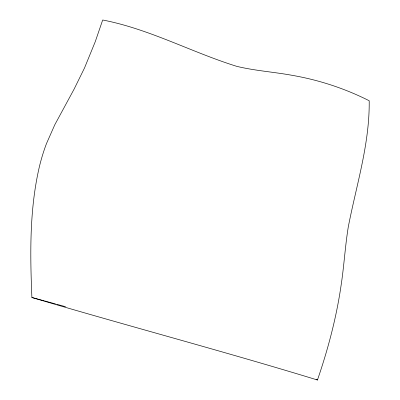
<?xml version="1.0" encoding="UTF-8"?>
<svg xmlns="http://www.w3.org/2000/svg" width="400" height="400" viewBox="0 0 400 400"><rect width="100%" height="100%" fill="white"/><g stroke="black" fill="none" stroke-linecap="round" stroke-linejoin="round"><path stroke-width="0.6" d="M317.455 380C328.045 349.225 336.405 317.605 341.095 285.37C344.06 265.92 345.14 246.235 348.305 226.815C356.4 185.02 369.745 143.76 369.195 100.75C345.045 88.545 319.085 80.02 292.43 75.375C273.93 71.965 255.04 70.785 236.73 66.335C191.59 52.285 149.5 29.04 102.69 20L95.24 41.73L84.485 68.035L74.115 89.115L54.8 124.745L46.47 143.62A52.21 13.515 -74.7 0 0 39.625 165.69C29.395 208.785 30.08 253.525 31.89 297.495C126.875 325.71 222.705 350.985 317.455 380L316.065 379.34M31.89 297.495L44.33 300.85M44.92 301.015L55.56 303.95M56.735 304.275L65.545 306.7"/></g></svg>
